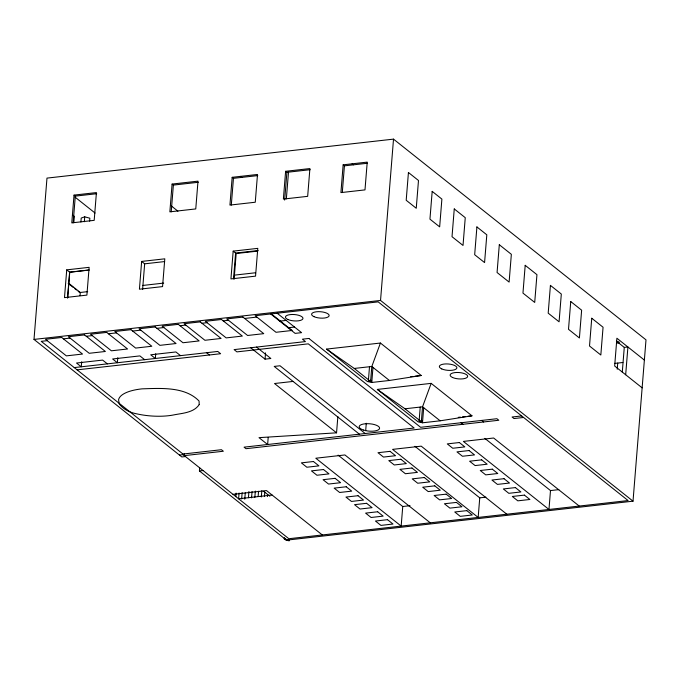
<?xml version="1.0" encoding="UTF-8"?>
<svg xmlns="http://www.w3.org/2000/svg" width="680" height="680" viewBox="0 0 680 680"><rect width="100%" height="100%" fill="white"/><g stroke="black" fill="none" stroke-linecap="round" stroke-linejoin="round"><path stroke-width="1.02" d="M80.903 221.986L81.209 218.059L84.711 216.827L89.845 218.212L89.615 221.161M84.328 221.739L84.711 216.827M287.427 539.571L288.354 540.693L286.484 540.158L199.427 470.942L199.682 467.815M185.462 456.543L181.823 456.952L34 339.422L46.98 178.109L393.516 139.128L646 339.855L633.02 501.177L286.484 540.158L284.3 539.044L284.452 537.574M66.725 269.858L64.49 297.627L86.895 295.111L89.131 267.333L66.725 269.858L69.742 272.255L89.088 270.07M74.026 195.1L71.791 222.878L94.189 220.354L96.424 192.584L74.026 195.1L75.302 196.12L96.688 193.715M73.151 222.87L75.302 196.12M67.549 297.874L69.623 272.161L88.969 269.986M67.668 297.968L69.742 272.255M73.84 222.564L74.341 216.393L72.734 215.118M80.036 295.647L80.291 292.476L68.74 283.288M81.677 361.802L81.269 366.8L76.525 363.026L102.621 360.094L107.372 363.868M117.776 357.74L117.376 362.746L112.625 358.972L139.885 355.903L144.627 359.677M141.653 261.426L139.417 289.204L162.562 286.594L164.798 258.825L141.653 261.426L144.661 263.823L164.654 261.57M142.596 289.536L144.661 263.823M155.72 353.745L155.338 358.471L150.705 354.79L175.882 351.959L180.514 355.64M172.091 184.067L169.856 211.845L195.763 208.93L197.999 181.152L172.091 184.067L173.374 185.088L198.245 182.291M171.224 211.837L173.374 185.088M184.484 453.517L184.314 455.634L223.354 451.239L221.425 449.71L182.393 454.104L288.839 538.73L628.108 500.565L378.182 301.869L255.153 315.707L275.995 332.282L292.162 330.463L271.32 313.888M232.169 177.31L229.933 205.088L255.263 202.232L257.499 174.463L232.169 177.31L233.554 178.415M231.302 205.079L233.452 178.33L257.779 175.593M233.172 251.132L230.936 278.911L255.552 276.139L257.788 248.361L233.172 251.132L236.181 253.529L257.72 251.107M233.529 278.783L235.603 253.071L258.171 250.529M234.107 279.242L236.181 253.529M235.824 496.579L236.104 493.119M239.079 493.017L238.612 498.797L272.102 495.031M241.638 498.958L242.148 492.626M244.766 499.196L245.276 492.856M248.447 497.735L248.948 491.478M251.549 497.87L252.059 491.538M256.522 347.089L270.861 358.496L265.038 359.15L265.54 352.894M254.838 497.335L255.34 491.104M258.137 496.493L258.561 491.258M285.617 171.3L283.381 199.07L307.666 196.341L309.901 168.564L285.617 171.3L286.9 172.32L310.156 169.702M284.665 200.09L286.9 172.32M261.315 496.969L261.817 490.748M286.348 198.883L288.507 172.142M268.209 437.385L267.631 444.516L258.995 437.648L336.549 432.828L337.858 416.534M264.435 496.306L264.767 492.184M267.469 496.519L267.631 494.462M286.484 540.158L286.535 539.469M343.153 164.823L340.918 192.601L364.99 189.89L367.225 162.12L343.153 164.823L344.428 165.844L367.498 163.251M342.278 192.593L344.428 165.844M372.971 367.404L371.858 381.225L369.546 381.488L368.39 380.562L369.503 366.741M365.687 430.652L366.282 423.266M371.858 381.225L370.702 380.307L371.815 366.477L380.434 343.034L421.26 375.488L389.419 380.477L371.866 382.449L367.421 381.539L326.604 349.087L380.434 343.034M633.02 501.177L380.536 300.441L393.516 139.128M338.104 455.115L402.747 506.506L401.166 526.09L315.809 458.226L344.913 454.954L430.27 522.818M423.7 407.728L422.586 421.558L420.282 421.812L419.118 420.894L420.231 407.074M422.586 421.558L421.43 420.639L422.543 406.81L431.162 383.367L471.988 415.82L440.147 420.809L422.594 422.781L418.149 421.872L377.332 389.419L431.162 383.367M414.927 446.31L479.748 497.845L478.167 517.429L392.581 449.378L421.217 446.156L506.804 514.207M484.848 438.379L550.494 490.569L548.972 509.464L463.386 441.413L493.637 438.013L579.233 506.065M617.236 369.249L617.729 363.069M622.285 372.079L624.274 347.395L616.412 341.139M625.677 374.756L627.912 346.987L624.274 347.395M286.288 540.056L286.39 539.41M80.291 292.476L87.686 291.644M142.579 285.473L163.693 283.093M234.422 275.137L255.535 272.765M34 339.422L380.536 300.441M47.234 340.671L41.233 341.343L182.98 454.036M63.401 338.852L70.099 338.096M86.266 336.277L92.276 335.605M108.434 333.786L116.518 332.877M132.685 331.058L140.769 330.149M156.935 328.329L163.863 327.548M180.03 325.728L185.81 325.082M201.977 323.264L207.052 322.694M223.219 320.875L228.472 320.28M244.638 318.461L256.878 317.084M279.735 321.147L286.186 320.416M288.074 327.777L294.525 327.046M74.247 367.591L217.77 351.45L220.618 353.719L77.103 369.861M326.604 349.087L354.263 368.45L371.815 366.477L389.419 380.477M616.837 341.972L618.944 341.734M616.454 343.179L619.625 342.822M293.072 381.429L274.516 383.52L336.549 432.828M368.39 380.562L370.702 380.307M410.703 376.677L412.811 376.44M414.927 376.201L421.26 375.488M614.592 363.426L622.854 362.5M377.332 389.419L404.991 408.782L422.543 406.81L440.147 420.809M419.118 420.894L421.43 420.639M458.26 417.358L460.377 417.12M462.485 416.891L465.656 416.534M467.763 416.296L471.988 415.82M521.662 415.939L512.074 417.01L513.995 418.548L523.583 417.469M179.435 455.056L183.073 454.648M199.427 470.942L203.065 470.535M233.002 494.343L266.492 490.577L322.32 534.965M402.747 506.506L410.023 505.69M479.748 497.845L485.885 497.156M550.494 490.569L558.841 489.634M288.388 540.634C291.329 541.195 288.039 539.571 286.807 539.597M286.331 539.775L284.265 538.789M286.084 539.308L284.333 538.433M288.175 539.759L289.544 540.235M644.376 360.077L616.896 338.232L614.66 366.001L642.141 387.846M352.138 163.812L353.404 164.832M240.465 176.375L241.85 177.48M481.695 420.427L483.625 421.966M461.031 422.756L462.961 424.286M171.292 205.904L177.922 211.182M354.263 368.45L368.662 379.907M370.269 381.174L371.866 382.449M404.991 408.782L419.39 420.24M420.997 421.506L422.594 422.781M277.151 313.233L301.58 332.656L295.128 333.378L270.7 313.964M75.14 197.2L95.072 213.044M365.236 433.525L280.007 365.763L274.193 366.418L359.414 434.18M250.699 347.743L265.038 359.15M206.567 352.707L209.415 354.977M68.178 283.381L73.159 287.334M74.817 288.651L76.474 289.969M78.132 291.295L79.79 292.613M263.687 491.317L269.875 496.238M408.433 172.499L406.198 200.269L416.253 208.267L418.489 180.489L408.433 172.499M432.183 191.377L429.947 219.147L439.654 226.865L441.889 199.095L432.183 191.377M454.257 208.93L452.021 236.7L463.021 245.446L465.256 217.676L454.257 208.93M476.91 226.933L474.674 254.711L484.577 262.582L486.812 234.812L476.91 226.933M499.307 244.74L497.071 272.51L509.116 282.089L511.351 254.32L499.307 244.74M525.198 265.327L522.962 293.106L534.71 302.438L536.945 274.669L525.198 265.327M550.426 285.387L548.19 313.157L559.079 321.81L561.314 294.041L550.426 285.387M570.741 301.537L568.505 329.307L579.402 337.969L581.638 310.199L570.741 301.537M591.744 318.24L589.517 346.01L600.831 355.011L603.067 327.233L591.744 318.24M199.214 404.591C193.953 412.513 183.183 413.125 174.658 414.74A37.612 13.6 4.6 0 1 137.496 414.01C130.492 412.734 123.462 409.708 119.204 403.758L118.575 399.755A41.871 15.138 4.6 0 1 142.086 388.85C160.76 388.263 185.045 386.461 199.061 401.038L199.214 404.591M61.676 337.475L45.509 339.295L66.359 355.87L82.518 354.05L61.676 337.475M84.541 334.9L68.374 336.719L89.216 353.294L105.383 351.475L84.541 334.9M106.709 332.409L90.542 334.228L111.393 350.803L127.559 348.984L106.709 332.409M130.959 329.681L114.793 331.5L135.643 348.075L151.81 346.256L130.959 329.681M155.21 326.952L139.043 328.772L159.894 345.346L176.06 343.527L155.21 326.952M178.304 324.351L162.137 326.171L182.988 342.745L199.155 340.926L178.304 324.351M200.243 321.887L184.076 323.705L204.927 340.28L221.094 338.462L200.243 321.887M221.493 319.498L205.326 321.317L226.176 337.892L242.344 336.073L221.493 319.498M242.913 317.084L226.746 318.903L247.597 335.478L263.755 333.659L242.913 317.084M308.873 338.453L302.422 339.184L305.447 341.589L234.09 349.613L236.938 351.883L308.295 343.85L414.171 428.026L244.06 447.16L245.99 448.698L498.814 420.257L496.885 418.719L420.623 427.303L308.873 338.453M459.348 442.535L447.279 443.896L452.761 448.256L464.831 446.896L459.348 442.535M390.048 451.35L377.986 452.71L383.469 457.07L395.53 455.71L390.048 451.35M313.446 461.516L301.385 462.867L306.867 467.228L318.937 465.868L313.446 461.516M469.03 450.542L456.969 451.902L462.451 456.254L474.512 454.903L469.03 450.542M400.851 459.246L388.79 460.606L394.273 464.967L406.334 463.607L400.851 459.246M323.527 469.523L311.457 470.883L316.948 475.243L329.01 473.883L323.527 469.523M481.678 459.858L469.616 461.21L475.099 465.57L487.16 464.219L481.678 459.858M411.978 468.01L399.916 469.362L405.399 473.722L417.46 472.37L411.978 468.01M335.113 478.337L323.051 479.689L328.534 484.05L340.595 482.698L335.113 478.337M492.312 469.158L480.25 470.509L485.733 474.869L497.794 473.518L492.312 469.158M424.286 477.521L412.225 478.873L417.707 483.233L429.769 481.873L424.286 477.521M346.222 486.769L334.152 488.121L339.643 492.481L351.704 491.13L346.222 486.769M434.775 485.851L422.714 487.212L428.196 491.572L440.258 490.212L434.775 485.851M504.016 478.686L491.946 480.046L497.429 484.398L509.498 483.046L504.016 478.686M358.02 495.712L345.958 497.071L351.441 501.432L363.511 500.072L358.02 495.712M446.182 494.147L434.12 495.499L439.603 499.86L451.664 498.508L446.182 494.147M366.605 503.31L354.535 504.662L360.017 509.022L372.087 507.662L366.605 503.31M515.398 487.594L503.336 488.954L508.818 493.315L520.888 491.954L515.398 487.594M456.475 502.41L444.406 503.761L449.896 508.121L461.958 506.77L456.475 502.41M524.399 495.116L512.329 496.476L517.82 500.837L529.881 499.477L524.399 495.116M377.663 511.768L365.602 513.119L371.084 517.48L383.146 516.129L377.663 511.768M466.82 510.637L454.758 511.989L460.241 516.35L472.302 514.99L466.82 510.637M387.506 519.673L375.445 521.033L380.927 525.394L392.989 524.034L387.506 519.673M363.35 430.024A10.234 3.697 4.6 0 0 379.542 428.57A10.234 3.697 4.6 0 0 365.296 423.776A10.234 3.697 4.6 0 0 363.35 430.024M314.007 316.668A8.806 3.188 4.6 0 0 328.797 316.404A8.806 3.188 4.6 0 0 318.308 311.661A8.806 3.188 4.6 0 0 314.007 316.668M452.523 377.476A8.806 3.188 4.6 0 0 467.313 377.213A8.806 3.188 4.6 0 0 456.833 372.47A8.806 3.188 4.6 0 0 452.523 377.476M441.754 368.917A8.806 3.188 4.6 0 0 456.543 368.645A8.806 3.188 4.6 0 0 446.054 363.911A8.806 3.188 4.6 0 0 441.754 368.917M287.835 319.481A8.806 3.188 4.6 0 0 302.625 319.218A8.806 3.188 4.6 0 0 292.145 314.475A8.806 3.188 4.6 0 0 287.835 319.481"/></g></svg>
